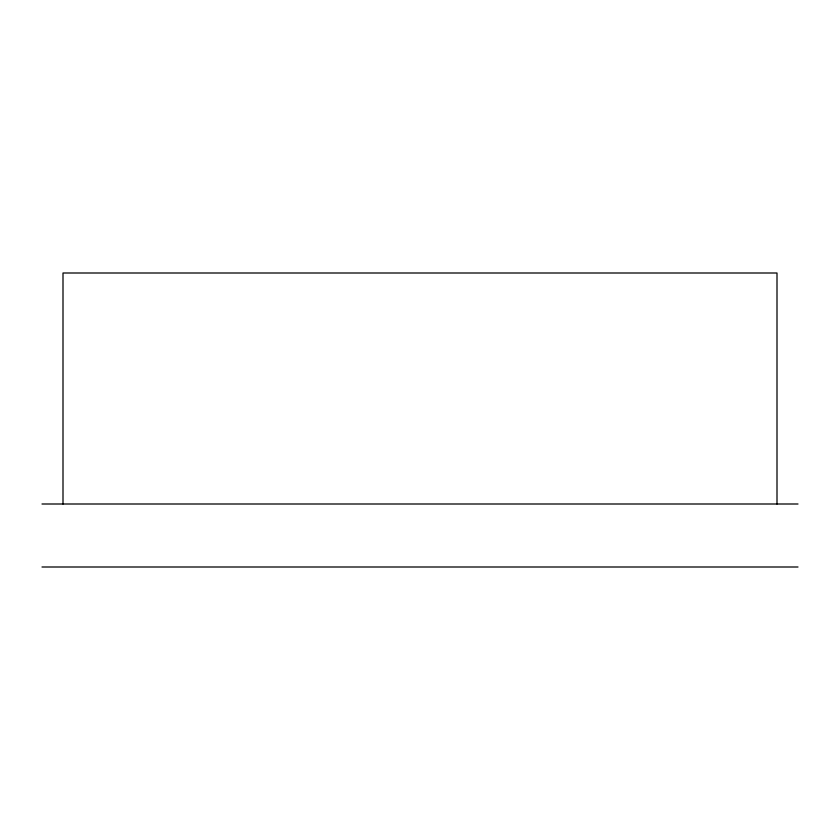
<?xml version="1.0" encoding="UTF-8"?>
<svg xmlns="http://www.w3.org/2000/svg" width="840" height="840" viewBox="0 0 840 840"><rect width="100%" height="100%" fill="white"/><g stroke="black" fill="none" stroke-linecap="round" stroke-linejoin="round"><path stroke-width="1.26" d="M42 504L798 504M42 567L798 567M777 504L777 273L63 273L63 504"/></g></svg>
